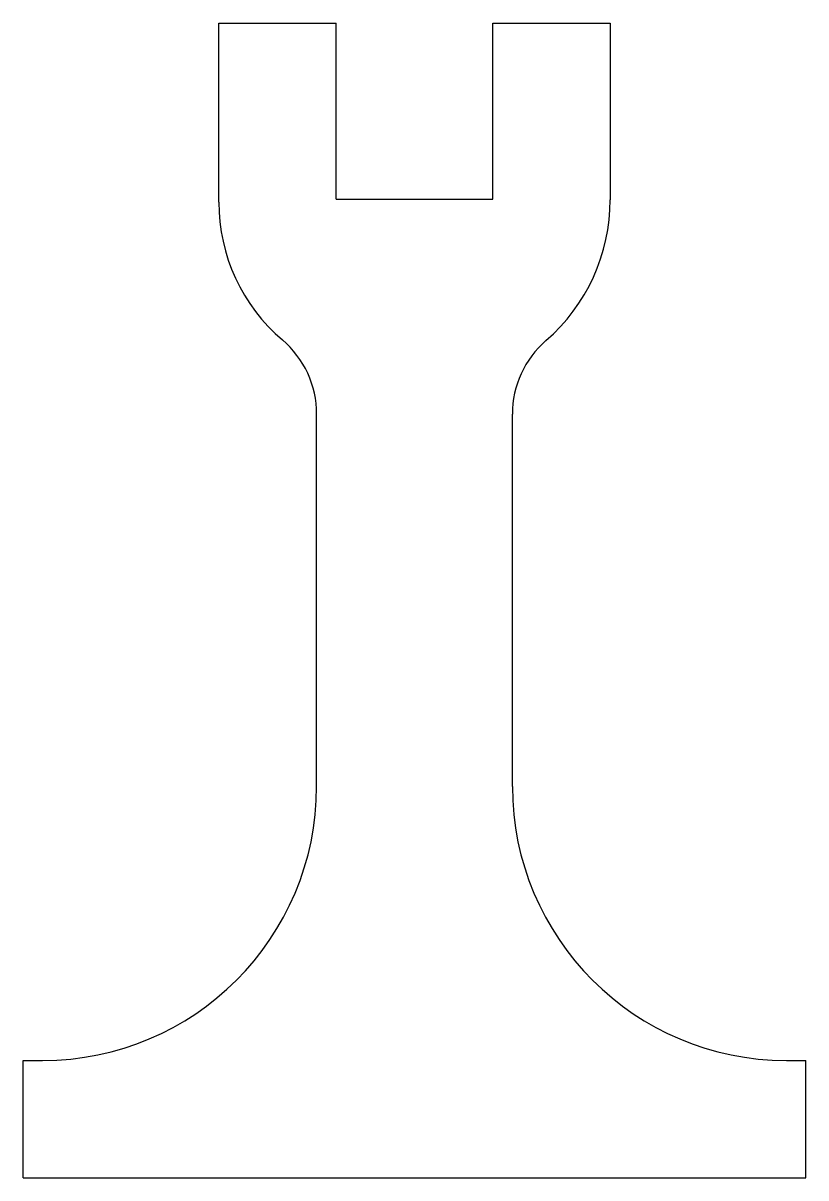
# Model space of a CAD drawing. Header units: millimetres. Extents: x -5 to 15, y -25 to 4.5.
import ezdxf

# ---------------------------------------------------------------- set-up
doc = ezdxf.new("R2010")
doc.units = ezdxf.units.MM

msp = doc.modelspace()

# ---------------------------------------------------------------- linework, layer by layer
at = {"color": 7, "linetype": 'Continuous', "lineweight": 25}
for p, q in [((0, 4.5), (3, 4.5)), ((0, -0.076), (0, 4.5)), ((3, 0), (3, 4.5)), ((7, 4.5), (10, 4.5)), ((7, 0), (7, 4.5)), ((10, 4.5), (10, -0.015)), ((3, 0), (7, 0)), ((2.5, -15), (2.5, -5.49)), ((7.5, -15), (7.5, -5.49)), ((-5, -22), (-4.5, -22)), ((-5, -25), (-5, -22)), ((14.5, -22), (15, -22)), ((15, -25), (15, -22)), ((-5, -25), (15, -25))]:
    msp.add_line(p, q, dxfattribs=at)
for centre, radius, start, end in [((4.623, -0.076), 4.623, 180, 229.5682), ((5.245, -0.015), 4.755, 310.9146, 0), ((0.01, -5.49), 2.49, 0, 49.5682), ((9.99, -5.49), 2.49, 130.9146, 180), ((-4.5, -15), 7, 270, 0), ((14.5, -15), 7, 180, 270)]:
    msp.add_arc(centre, radius, start, end, dxfattribs=at)

doc.saveas('drawing.dxf')
